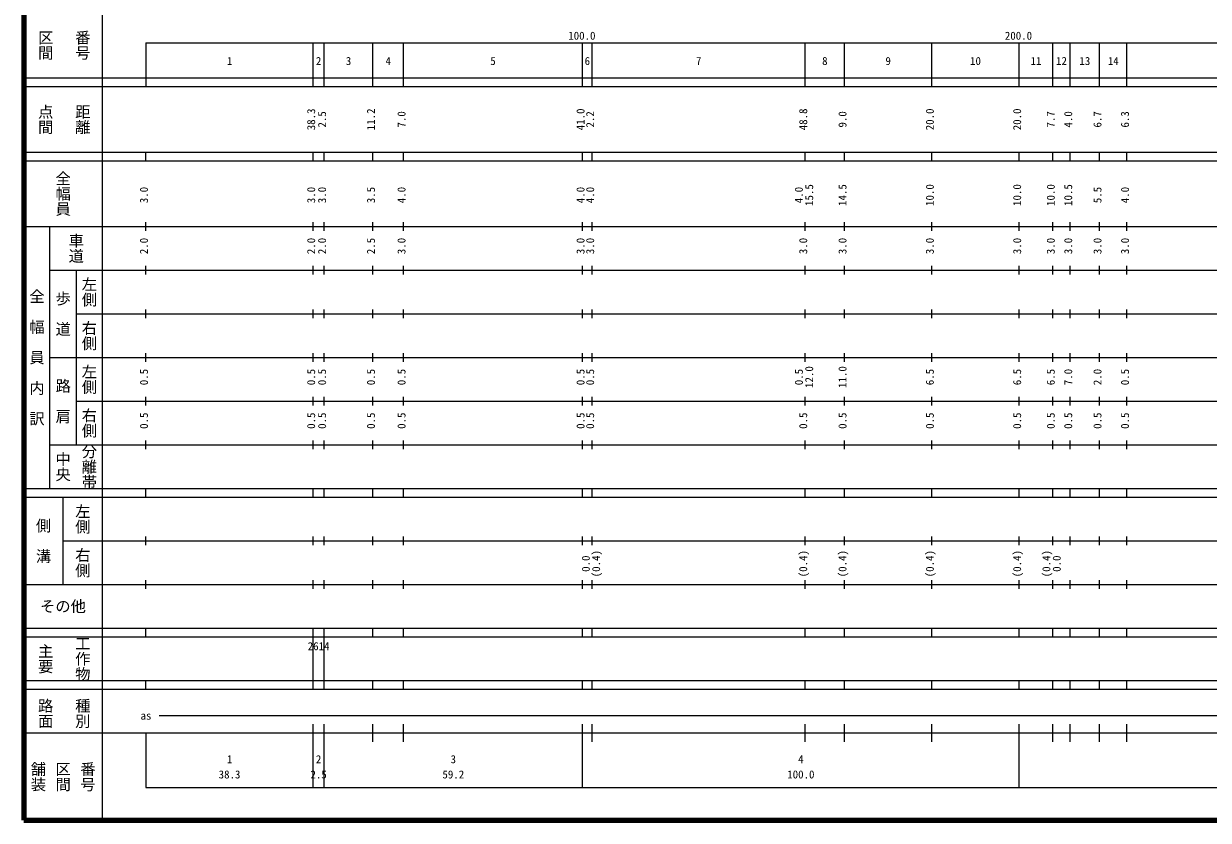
# Model space of a CAD drawing. Units: millimetres on the paper, enlarged 1000 times. Extents: x 40000 to 680000, y 20000 to 380000.
# Drawn here: x 40000 to 311324, y 20000 to 202409 of the extents above; entities that cross this region are included whole.
import ezdxf
from ezdxf.enums import TextEntityAlignment as Align

# ---------------------------------------------------------------- set-up
doc = ezdxf.new("R2010")
doc.units = ezdxf.units.MM
doc.header["$LTSCALE"] = 1000
doc.layers.add('M-TTL', color=2, linetype='Continuous', lineweight=140)
doc.layers.add('M-TTL-BAND', color=7, linetype='Continuous', lineweight=25)
doc.styles.add('@ＭＳ ゴシック', font='')
doc.styles.add('ＭＳ ゴシック', font='')
doc.styles.get('@ＭＳ ゴシック').set_extended_font_data('@MS Gothic')
doc.styles.get('ＭＳ ゴシック').set_extended_font_data('MS Gothic')

msp = doc.modelspace()

# ---------------------------------------------------------------- linework, layer by layer
at = {"layer": 'M-TTL'}
for p, q in [((40000, 380000), (40000, 20000)), ((40000, 20000), (680000, 20000))]:
    msp.add_line(p, q, dxfattribs=at)
at = {"layer": 'M-TTL-BAND'}
for p, q in [((58000, 370000), (58000, 20000)), ((68000, 198000), (579000, 198000)), ((68000, 198000), (68000, 188000)), ((106300, 188000), (106300, 198000)), ((108800, 188000), (108800, 198000)), ((120000, 188000), (120000, 198000)), ((127000, 188000), (127000, 198000)), ((168000, 188000), (168000, 198000)), ((170200, 188000), (170200, 198000)), ((219000, 188000), (219000, 198000)), ((228000, 188000), (228000, 198000)), ((248000, 188000), (248000, 198000)), ((268000, 188000), (268000, 198000)), ((275700, 188000), (275700, 198000)), ((279700, 188000), (279700, 198000)), ((286400, 188000), (286400, 198000)), ((292700, 188000), (292700, 198000)), ((40000, 190000), (579000, 190000)), ((40000, 188000), (579000, 188000)), ((40000, 173000), (579000, 173000)), ((40000, 171000), (579000, 171000)), ((68000, 171000), (68000, 173000)), ((106300, 171000), (106300, 173000)), ((108800, 171000), (108800, 173000)), ((120000, 171000), (120000, 173000)), ((127000, 171000), (127000, 173000)), ((168000, 171000), (168000, 173000)), ((170200, 171000), (170200, 173000)), ((219000, 171000), (219000, 173000)), ((228000, 171000), (228000, 173000)), ((248000, 171000), (248000, 173000)), ((268000, 171000), (268000, 173000)), ((275700, 171000), (275700, 173000)), ((279700, 171000), (279700, 173000)), ((286400, 171000), (286400, 173000)), ((292700, 171000), (292700, 173000)), ((40000, 156000), (579000, 156000)), ((46000, 96000), (46000, 156000)), ((68000, 155000), (68000, 157000)), ((106300, 155000), (106300, 157000)), ((108800, 155000), (108800, 157000)), ((120000, 155000), (120000, 157000)), ((127000, 155000), (127000, 157000)), ((168000, 155000), (168000, 157000)), ((170200, 155000), (170200, 157000)), ((219000, 155000), (219000, 157000)), ((228000, 155000), (228000, 157000)), ((248000, 155000), (248000, 157000)), ((268000, 155000), (268000, 157000)), ((275700, 155000), (275700, 157000)), ((279700, 155000), (279700, 157000)), ((286400, 155000), (286400, 157000)), ((292700, 155000), (292700, 157000)), ((68000, 145000), (68000, 147000)), ((106300, 145000), (106300, 147000)), ((108800, 145000), (108800, 147000)), ((120000, 145000), (120000, 147000)), ((127000, 145000), (127000, 147000)), ((168000, 145000), (168000, 147000)), ((170200, 145000), (170200, 147000)), ((219000, 145000), (219000, 147000)), ((228000, 145000), (228000, 147000)), ((248000, 145000), (248000, 147000)), ((268000, 145000), (268000, 147000)), ((275700, 145000), (275700, 147000)), ((279700, 145000), (279700, 147000)), ((286400, 145000), (286400, 147000)), ((292700, 145000), (292700, 147000)), ((46000, 146000), (579000, 146000)), ((52000, 146000), (52000, 106000)), ((52000, 136000), (579000, 136000)), ((68000, 135000), (68000, 137000)), ((106300, 135000), (106300, 137000)), ((108800, 135000), (108800, 137000)), ((120000, 135000), (120000, 137000)), ((127000, 135000), (127000, 137000)), ((168000, 135000), (168000, 137000)), ((170200, 135000), (170200, 137000)), ((219000, 135000), (219000, 137000)), ((228000, 135000), (228000, 137000)), ((248000, 135000), (248000, 137000)), ((268000, 135000), (268000, 137000)), ((275700, 135000), (275700, 137000)), ((279700, 135000), (279700, 137000)), ((286400, 135000), (286400, 137000)), ((292700, 135000), (292700, 137000)), ((46000, 126000), (579000, 126000)), ((68000, 125000), (68000, 127000)), ((106300, 125000), (106300, 127000)), ((108800, 125000), (108800, 127000)), ((120000, 125000), (120000, 127000)), ((127000, 125000), (127000, 127000)), ((168000, 125000), (168000, 127000)), ((170200, 125000), (170200, 127000)), ((219000, 125000), (219000, 127000)), ((228000, 125000), (228000, 127000)), ((248000, 125000), (248000, 127000)), ((268000, 125000), (268000, 127000)), ((275700, 125000), (275700, 127000)), ((279700, 125000), (279700, 127000)), ((286400, 125000), (286400, 127000)), ((292700, 125000), (292700, 127000)), ((68000, 115000), (68000, 117000)), ((106300, 115000), (106300, 117000)), ((108800, 115000), (108800, 117000)), ((120000, 115000), (120000, 117000)), ((127000, 115000), (127000, 117000)), ((168000, 115000), (168000, 117000)), ((170200, 115000), (170200, 117000)), ((219000, 115000), (219000, 117000)), ((228000, 115000), (228000, 117000)), ((248000, 115000), (248000, 117000)), ((268000, 115000), (268000, 117000)), ((275700, 115000), (275700, 117000)), ((279700, 115000), (279700, 117000)), ((286400, 115000), (286400, 117000)), ((292700, 115000), (292700, 117000)), ((52000, 116000), (579000, 116000)), ((46000, 106000), (579000, 106000)), ((68000, 105000), (68000, 107000)), ((106300, 105000), (106300, 107000)), ((108800, 105000), (108800, 107000)), ((120000, 105000), (120000, 107000)), ((127000, 105000), (127000, 107000)), ((168000, 105000), (168000, 107000)), ((170200, 105000), (170200, 107000)), ((219000, 105000), (219000, 107000)), ((228000, 105000), (228000, 107000)), ((248000, 105000), (248000, 107000)), ((268000, 105000), (268000, 107000)), ((275700, 105000), (275700, 107000)), ((279700, 105000), (279700, 107000)), ((286400, 105000), (286400, 107000)), ((292700, 105000), (292700, 107000)), ((40000, 96000), (579000, 96000)), ((68000, 94000), (68000, 96000)), ((106300, 94000), (106300, 96000)), ((108800, 94000), (108800, 96000)), ((120000, 94000), (120000, 96000)), ((127000, 94000), (127000, 96000)), ((168000, 94000), (168000, 96000)), ((170200, 94000), (170200, 96000)), ((219000, 94000), (219000, 96000)), ((228000, 94000), (228000, 96000)), ((248000, 94000), (248000, 96000)), ((268000, 94000), (268000, 96000)), ((275700, 94000), (275700, 96000)), ((279700, 94000), (279700, 96000)), ((286400, 94000), (286400, 96000)), ((292700, 94000), (292700, 96000)), ((40000, 94000), (579000, 94000)), ((49000, 94000), (49000, 74000)), ((68000, 83000), (68000, 85000)), ((106300, 83000), (106300, 85000)), ((108800, 83000), (108800, 85000)), ((120000, 83000), (120000, 85000)), ((127000, 83000), (127000, 85000)), ((168000, 83000), (168000, 85000)), ((170200, 83000), (170200, 85000)), ((219000, 83000), (219000, 85000)), ((228000, 83000), (228000, 85000)), ((248000, 83000), (248000, 85000)), ((268000, 83000), (268000, 85000)), ((275700, 83000), (275700, 85000)), ((279700, 83000), (279700, 85000)), ((286400, 83000), (286400, 85000)), ((292700, 83000), (292700, 85000)), ((49000, 84000), (579000, 84000)), ((40000, 74000), (579000, 74000)), ((68000, 73000), (68000, 75000)), ((106300, 73000), (106300, 75000)), ((108800, 73000), (108800, 75000)), ((120000, 73000), (120000, 75000)), ((127000, 73000), (127000, 75000)), ((168000, 73000), (168000, 75000)), ((170200, 73000), (170200, 75000)), ((219000, 73000), (219000, 75000)), ((228000, 73000), (228000, 75000)), ((248000, 73000), (248000, 75000)), ((268000, 73000), (268000, 75000)), ((275700, 73000), (275700, 75000)), ((279700, 73000), (279700, 75000)), ((286400, 73000), (286400, 75000)), ((292700, 73000), (292700, 75000)), ((40000, 64000), (579000, 64000)), ((68000, 62000), (68000, 64000)), ((106300, 62000), (106300, 64000)), ((108800, 62000), (108800, 64000)), ((120000, 62000), (120000, 64000)), ((127000, 62000), (127000, 64000)), ((168000, 62000), (168000, 64000)), ((170200, 62000), (170200, 64000)), ((219000, 62000), (219000, 64000)), ((228000, 62000), (228000, 64000)), ((248000, 62000), (248000, 64000)), ((268000, 62000), (268000, 64000)), ((275700, 62000), (275700, 64000)), ((279700, 62000), (279700, 64000)), ((286400, 62000), (286400, 64000)), ((292700, 62000), (292700, 64000)), ((40000, 62000), (579000, 62000)), ((106300, 52000), (106300, 62000)), ((108800, 52000), (108800, 62000)), ((40000, 52000), (579000, 52000)), ((68000, 50000), (68000, 52000)), ((106300, 50000), (106300, 52000)), ((108800, 50000), (108800, 52000)), ((120000, 50000), (120000, 52000)), ((127000, 50000), (127000, 52000)), ((168000, 50000), (168000, 52000)), ((170200, 50000), (170200, 52000)), ((219000, 50000), (219000, 52000)), ((228000, 50000), (228000, 52000)), ((248000, 50000), (248000, 52000)), ((268000, 50000), (268000, 52000)), ((275700, 50000), (275700, 52000)), ((279700, 50000), (279700, 52000)), ((286400, 50000), (286400, 52000)), ((292700, 50000), (292700, 52000)), ((40000, 50000), (579000, 50000)), ((71000, 44000), (565000, 44000)), ((106300, 27500), (106300, 42000)), ((108800, 27500), (108800, 42000)), ((120000, 38000), (120000, 42000)), ((127000, 38000), (127000, 42000)), ((168000, 27500), (168000, 42000)), ((170200, 38000), (170200, 42000)), ((219000, 38000), (219000, 42000)), ((228000, 38000), (228000, 42000)), ((248000, 38000), (248000, 42000)), ((268000, 27500), (268000, 42000)), ((275700, 38000), (275700, 42000)), ((279700, 38000), (279700, 42000)), ((286400, 38000), (286400, 42000)), ((292700, 38000), (292700, 42000)), ((40000, 40000), (579000, 40000)), ((68000, 40000), (68000, 27500)), ((68000, 27500), (579000, 27500))]:
    msp.add_line(p, q, dxfattribs=at)

# ---------------------------------------------------------------- texts
at = {"layer": 'M-TTL-BAND', "style": '@ＭＳ ゴシック'}
for s, p in [('番号', (53500, 197500)), ('区間', (45000, 197500)), ('点間', (45000, 180500)), ('距離', (53500, 180500)), ('全幅員', (49000, 163500)), ('車道', (52000, 151000)), ('左側', (55000, 141000)), ('全\u3000幅\u3000員\u3000内\u3000訳', (43000, 126000)), ('歩\u3000道', (49000, 136000)), ('右側', (55000, 131000)), ('左側', (55000, 121000)), ('路\u3000肩', (49000, 116000)), ('右側', (55000, 111000)), ('分離帯', (55000, 101000)), ('中央', (49000, 101000)), ('左側', (53500, 89000)), ('側\u3000溝', (44500, 84000)), ('右側', (53500, 79000)), ('主要', (45000, 57000)), ('工作物', (53500, 57000)), ('路面', (45000, 44500)), ('種別', (53500, 44500)), ('舗装', (43333, 30000)), ('区間', (49000, 30000)), ('番号', (54667, 30000))]:
    msp.add_text(s, height=2566, rotation=270, dxfattribs=at).set_placement(p, align=Align.MIDDLE_CENTER)
at = {"layer": 'M-TTL-BAND', "style": 'ＭＳ ゴシック'}
for s, p in [('100.0', (167844, 198195)), ('200.0', (267844, 198195)), ('1', (87150, 192405)), ('2', (107550, 192405)), ('3', (114400, 192405)), ('4', (123500, 192405)), ('5', (147500, 192405)), ('6', (169100, 192405)), ('7', (194600, 192405)), ('8', (223500, 192405)), ('9', (238000, 192405)), ('10', (258000, 192405)), ('11', (271850, 192405)), ('12', (277700, 192405)), ('13', (283050, 192405)), ('14', (289550, 192405)), ('as', (68000, 42500)), ('1', (87150, 32523)), ('2', (107550, 32523)), ('3', (138400, 32523)), ('4', (218000, 32523)), ('38.3', (87150, 29033)), ('2.5', (107550, 29033)), ('59.2', (138400, 29033)), ('100.0', (218000, 29033))]:
    msp.add_text(s, height=1833, dxfattribs=at).set_placement(p, align=Align.BOTTOM_CENTER)
for s, p in [('38.3', (107300, 180500)), ('2.5', (109800, 180500)), ('11.2', (121000, 180500)), ('7.0', (128000, 180500)), ('41.0', (169000, 180500)), ('2.2', (171200, 180500)), ('48.8', (220000, 180500)), ('9.0', (229000, 180500)), ('20.0', (249000, 180500)), ('20.0', (269000, 180500)), ('7.7', (276700, 180500)), ('4.0', (280700, 180500)), ('6.7', (287400, 180500)), ('6.3', (293700, 180500)), ('15.5', (221370, 163174)), ('14.5', (229000, 163174)), ('10.0', (249000, 163174)), ('10.0', (269000, 163174)), ('10.0', (276700, 163174)), ('10.5', (280700, 163174)), ('3.0', (69000, 163174)), ('3.0', (107300, 163174)), ('3.0', (109800, 163174)), ('3.5', (121000, 163174)), ('4.0', (128000, 163174)), ('4.0', (169000, 163174)), ('4.0', (171200, 163174)), ('4.0', (219000, 163174)), ('5.5', (287400, 163174)), ('4.0', (293700, 163174)), ('2.0', (69000, 151500)), ('2.0', (107300, 151500)), ('2.0', (109800, 151500)), ('2.5', (121000, 151500)), ('3.0', (128000, 151500)), ('3.0', (169000, 151500)), ('3.0', (171200, 151500)), ('3.0', (220000, 151500)), ('3.0', (229000, 151500)), ('3.0', (249000, 151500)), ('3.0', (269000, 151500)), ('3.0', (276700, 151500)), ('3.0', (280700, 151500)), ('3.0', (287400, 151500)), ('3.0', (293700, 151500)), ('0.5', (69000, 121500)), ('0.5', (107300, 121500)), ('0.5', (109800, 121500)), ('0.5', (121000, 121500)), ('0.5', (128000, 121500)), ('0.5', (169000, 121500)), ('0.5', (171200, 121500)), ('0.5', (219000, 121500)), ('12.0', (221370, 121500)), ('11.0', (229000, 121500)), ('6.5', (249000, 121500)), ('6.5', (269000, 121500)), ('6.5', (276700, 121500)), ('7.0', (280700, 121500)), ('2.0', (287400, 121500)), ('0.5', (293700, 121500)), ('0.5', (69000, 111500)), ('0.5', (107300, 111500)), ('0.5', (109800, 111500)), ('0.5', (121000, 111500)), ('0.5', (128000, 111500)), ('0.5', (169000, 111500)), ('0.5', (171200, 111500)), ('0.5', (220000, 111500)), ('0.5', (229000, 111500)), ('0.5', (249000, 111500)), ('0.5', (269000, 111500)), ('0.5', (276700, 111500)), ('0.5', (280700, 111500)), ('0.5', (287400, 111500)), ('0.5', (293700, 111500)), ('(0.4)', (172570, 78764)), ('(0.4)', (220000, 78764)), ('(0.4)', (229000, 78764)), ('(0.4)', (249000, 78764)), ('(0.4)', (269000, 78764)), ('(0.4)', (275700, 78764)), ('0.0', (170200, 78764)), ('0.0', (278070, 78764))]:
    msp.add_text(s, height=1833, rotation=90, dxfattribs=at).set_placement(p, align=Align.BOTTOM_CENTER)
msp.add_text('その他', height=2566, dxfattribs=at).set_placement((49000, 69000), align=Align.MIDDLE_CENTER)
msp.add_text('2614', height=1833, dxfattribs=at).set_placement((105050, 58405), align=Align.BOTTOM_LEFT)

doc.saveas('drawing.dxf')
